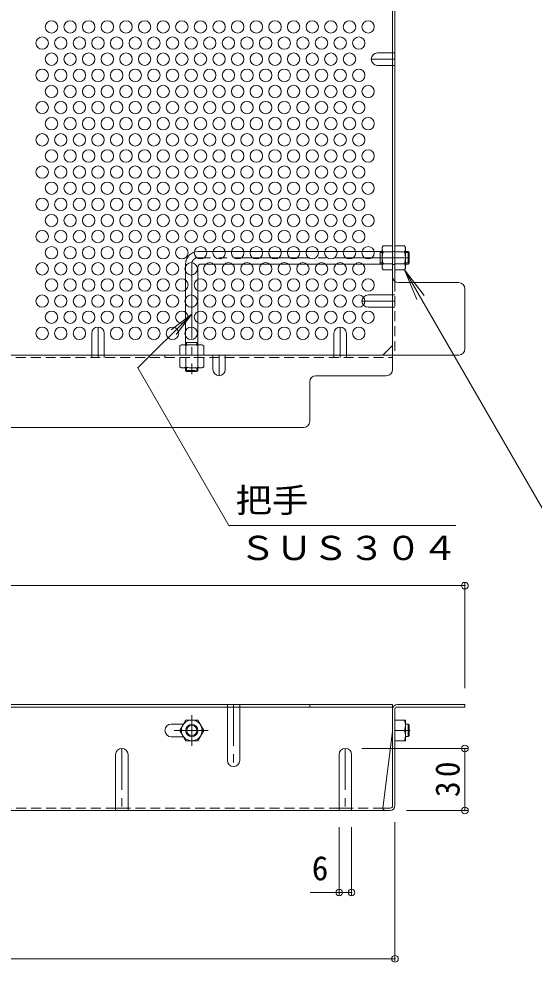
# Model space of a CAD drawing. Units: millimetres at full size, sheet at 1:4; details may follow other scales. Extents: x -928 to 1022, y -779 to 757.
# Drawn here: x 519.1 to 768.1, y -232.6 to 223.3 of the extents above; entities that cross this region are included whole.
import ezdxf
from ezdxf.enums import TextEntityAlignment as Align

# ---------------------------------------------------------------- set-up
doc = ezdxf.new("R2010")
doc.units = ezdxf.units.MM
doc.header["$LTSCALE"] = 4
doc.header["$PDMODE"] = 32
doc.header["$PDSIZE"] = 3.2
for name, pattern in [('CHAIN1', [8, 5, -1, 1, -1]), ('CHAIN2', [12, 9, -1, 1, -1]), ('DASHED1', [1.8, 1.2, -0.6])]:
    doc.linetypes.add(name, pattern=pattern)
for name, color, linetype, lineweight in [('A-1_躯体', 3, 'Continuous', 9), ('A-4_その他', 7, 'Continuous', 9), ('A-5_文字', 7, 'Continuous', 9), ('A-6_寸法', 2, 'Continuous', 9), ('A-7_ハッチ', 2, 'Continuous', 9), ('A-8_記号', 2, 'Continuous', 9), ('A-B_ﾊｯﾁ', 2, 'Continuous', 9), ('A-D_KIKI.NO', 2, 'CHAIN1', 9)]:
    doc.layers.add(name, color=color, linetype=linetype, lineweight=lineweight)
doc.styles.add('ＭＳ ゴシック', font='')
doc.styles.get('ＭＳ ゴシック').set_extended_font_data('MS Gothic')

msp = doc.modelspace()

# ---------------------------------------------------------------- linework, layer by layer
at = {"layer": 'A-1_躯体'}
for p, q in [((694.692, 110.812), (605.692, 110.812)), ((693.692, 104.812), (693.692, 110.812)), ((693.692, 110.312), (694.692, 110.312)), ((707.192, 110.812), (705.892, 110.812)), ((705.892, 110.312), (707.692, 110.312)), ((707.192, 104.812), (707.192, 110.812)), ((707.192, 110.812), (707.692, 110.312)), ((707.692, 105.312), (707.692, 110.312)), ((693.692, 105.312), (694.692, 105.312)), ((705.892, 105.312), (707.692, 105.312)), ((707.192, 104.812), (707.692, 105.312)), ((599.692, 104.812), (599.692, 65.812)), ((605.692, 103.312), (605.692, 65.812)), ((694.692, 104.812), (607.192, 104.812)), ((707.192, 104.812), (705.892, 104.812)), ((599.692, 66.812), (605.692, 66.812)), ((600.192, 66.812), (600.192, 65.812)), ((605.192, 66.812), (605.192, 65.812)), ((707.192, -123.595), (707.192, -117.595)), ((707.692, -123.095), (707.692, -118.095)), ((705.892, -123.595), (707.192, -123.595)), ((707.192, -123.595), (707.692, -123.095))]:
    msp.add_line(p, q, dxfattribs=at)
at = {"layer": 'A-1_躯体', "linetype": 'CHAIN2'}
for p, q in [((707.692, 107.812), (605.692, 107.812)), ((602.692, 104.812), (602.692, 51.579))]:
    msp.add_line(p, q, dxfattribs=at)
at = {"layer": 'A-1_躯体', "linetype": 'DASHED1'}
for p, q in [((599.692, 53.312), (599.692, 54.612)), ((599.692, 53.312), (605.692, 53.312)), ((599.692, 53.312), (600.192, 52.812)), ((600.192, 54.612), (600.192, 52.812)), ((600.192, 52.812), (605.192, 52.812)), ((605.192, 54.612), (605.192, 52.812)), ((605.692, 53.312), (605.192, 52.812)), ((605.692, 53.312), (605.692, 54.612))]:
    msp.add_line(p, q, dxfattribs=at)
at = {"layer": 'A-1_躯体'}
msp.add_lwpolyline([(705.892, -117.595), (707.192, -117.595), (707.692, -118.095)], dxfattribs=at)
for centre, radius in [((605.692, 104.812), 6), ((607.192, 103.312), 1.5)]:
    msp.add_arc(centre, radius, 90, 180, dxfattribs=at)
at = {"layer": 'A-1_躯体', "linetype": 'CHAIN2'}
msp.add_arc((605.692, 104.812), 3, 90, 180, dxfattribs=at)
at = {"layer": 'A-4_その他'}
for p, q in [((734.696, -49.427), (734.696, -100.095)), ((137.089, -50.627), (734.696, -50.627)), ((735.896, -129.295), (684.892, -129.295)), ((734.696, -159.295), (734.696, -129.295)), ((735.896, -159.295), (706.492, -159.295)), ((673.892, -200.146), (673.892, -167.295)), ((679.892, -200.146), (679.892, -167.295)), ((700.892, -232.166), (700.892, -164.895)), ((659.977, -198.946), (679.892, -198.946)), ((170.892, -230.966), (700.892, -230.966))]:
    msp.add_line(p, q, dxfattribs=at)
for p in [(734.696, -50.627), (734.696, -129.295), (734.696, -159.295), (673.892, -198.946), (679.892, -198.946), (700.892, -230.966)]:
    msp.add_point(p, dxfattribs=at)
at = {"layer": 'A-5_文字'}
for p, q in [((705.459, 102.062), (777.73, -23.118)), ((705.459, 102.062), (711.438, 87.626)), ((705.459, 102.062), (714.971, 89.665)), ((602.692, 80.627), (592.775, 73.018)), ((730.35, -21.503), (620.601, -21.503))]:
    msp.add_line(p, q, dxfattribs=at)
msp.add_lwpolyline([(620.601, -21.503), (576.664, 54.599), (602.692, 80.627), (595.083, 70.711)], dxfattribs=at)
at = {"layer": 'A-6_寸法'}
for centre in [(534.892, 219.393), (543.892, 219.393), (552.892, 219.393), (561.892, 219.393), (570.892, 219.393), (579.892, 219.393), (588.892, 219.393), (597.892, 219.393), (606.892, 219.393), (615.892, 219.393), (624.892, 219.393), (633.892, 219.393), (642.892, 219.393), (651.892, 219.393), (660.892, 219.393), (669.892, 219.393), (678.892, 219.393), (687.892, 219.393), (530.392, 211.599), (539.392, 211.599), (548.392, 211.599), (557.392, 211.599), (566.392, 211.599), (575.392, 211.599), (584.392, 211.599), (593.392, 211.599), (602.392, 211.599), (611.392, 211.599), (620.392, 211.599), (629.392, 211.599), (638.392, 211.599), (647.392, 211.599), (656.392, 211.599), (665.392, 211.599), (674.392, 211.599), (683.392, 211.599), (534.892, 203.805), (543.892, 203.805), (552.892, 203.805), (561.892, 203.805), (570.892, 203.805), (579.892, 203.805), (588.892, 203.805), (597.892, 203.805), (606.892, 203.805), (615.892, 203.805), (624.892, 203.805), (633.892, 203.805), (642.892, 203.805), (651.892, 203.805), (660.892, 203.805), (669.892, 203.805), (678.892, 203.805), (530.392, 196.011), (539.392, 196.011), (548.392, 196.011), (557.392, 196.011), (566.392, 196.011), (575.392, 196.011), (584.392, 196.011), (593.392, 196.011), (602.392, 196.011), (611.392, 196.011), (620.392, 196.011), (629.392, 196.011), (638.392, 196.011), (647.392, 196.011), (656.392, 196.011), (665.392, 196.011), (674.392, 196.011), (683.392, 196.011), (534.892, 188.216), (543.892, 188.216), (552.892, 188.216), (561.892, 188.216), (570.892, 188.216), (579.892, 188.216), (588.892, 188.216), (597.892, 188.216), (606.892, 188.216), (615.892, 188.216), (624.892, 188.216), (633.892, 188.216), (642.892, 188.216), (651.892, 188.216), (660.892, 188.216), (669.892, 188.216), (678.892, 188.216), (687.892, 188.216), (530.392, 180.422), (539.392, 180.422), (548.392, 180.422), (557.392, 180.422), (566.392, 180.422), (575.392, 180.422), (584.392, 180.422), (593.392, 180.422), (602.392, 180.422), (611.392, 180.422), (620.392, 180.422), (629.392, 180.422), (638.392, 180.422), (647.392, 180.422), (656.392, 180.422), (665.392, 180.422), (674.392, 180.422), (683.392, 180.422), (534.892, 172.628), (543.892, 172.628), (552.892, 172.628), (561.892, 172.628), (570.892, 172.628), (579.892, 172.628), (588.892, 172.628), (597.892, 172.628), (606.892, 172.628), (615.892, 172.628), (624.892, 172.628), (633.892, 172.628), (642.892, 172.628), (651.892, 172.628), (660.892, 172.628), (669.892, 172.628), (678.892, 172.628), (687.892, 172.628), (530.392, 164.834), (539.392, 164.834), (548.392, 164.834), (557.392, 164.834), (566.392, 164.834), (575.392, 164.834), (584.392, 164.834), (593.392, 164.834), (602.392, 164.834), (611.392, 164.834), (620.392, 164.834), (629.392, 164.834), (638.392, 164.834), (647.392, 164.834), (656.392, 164.834), (665.392, 164.834), (674.392, 164.834), (683.392, 164.834), (534.892, 157.039), (543.892, 157.039), (552.892, 157.039), (561.892, 157.039), (570.892, 157.039), (579.892, 157.039), (588.892, 157.039), (597.892, 157.039), (606.892, 157.039), (615.892, 157.039), (624.892, 157.039), (633.892, 157.039), (642.892, 157.039), (651.892, 157.039), (660.892, 157.039), (669.892, 157.039), (678.892, 157.039), (687.892, 157.039), (530.392, 149.245), (539.392, 149.245), (548.392, 149.245), (557.392, 149.245), (566.392, 149.245), (575.392, 149.245), (584.392, 149.245), (593.392, 149.245), (602.392, 149.245), (611.392, 149.245), (620.392, 149.245), (629.392, 149.245), (638.392, 149.245), (647.392, 149.245), (656.392, 149.245), (665.392, 149.245), (674.392, 149.245), (683.392, 149.245), (534.892, 141.451), (543.892, 141.451), (552.892, 141.451), (561.892, 141.451), (570.892, 141.451), (579.892, 141.451), (588.892, 141.451), (597.892, 141.451), (606.892, 141.451), (615.892, 141.451), (624.892, 141.451), (633.892, 141.451), (642.892, 141.451), (651.892, 141.451), (660.892, 141.451), (669.892, 141.451), (678.892, 141.451), (687.892, 141.451), (530.392, 133.657), (539.392, 133.657), (548.392, 133.657), (557.392, 133.657), (566.392, 133.657), (575.392, 133.657), (584.392, 133.657), (593.392, 133.657), (602.392, 133.657), (611.392, 133.657), (620.392, 133.657), (629.392, 133.657), (638.392, 133.657), (647.392, 133.657), (656.392, 133.657), (665.392, 133.657), (674.392, 133.657), (683.392, 133.657), (534.892, 125.863), (543.892, 125.863), (552.892, 125.863), (561.892, 125.863), (570.892, 125.863), (579.892, 125.863), (588.892, 125.863), (597.892, 125.863), (606.892, 125.863), (615.892, 125.863), (624.892, 125.863), (633.892, 125.863), (642.892, 125.863), (651.892, 125.863), (660.892, 125.863), (669.892, 125.863), (678.892, 125.863), (687.892, 125.863), (530.392, 118.068), (539.392, 118.068), (548.392, 118.068), (557.392, 118.068), (566.392, 118.068), (575.392, 118.068), (584.392, 118.068), (593.392, 118.068), (602.392, 118.068), (611.392, 118.068), (620.392, 118.068), (629.392, 118.068), (638.392, 118.068), (647.392, 118.068), (656.392, 118.068), (665.392, 118.068), (674.392, 118.068), (683.392, 118.068), (534.892, 110.274), (543.892, 110.274), (552.892, 110.274), (561.892, 110.274), (570.892, 110.274), (579.892, 110.274), (588.892, 110.274), (597.892, 110.274), (606.892, 110.274), (615.892, 110.274), (624.892, 110.274), (633.892, 110.274), (642.892, 110.274), (651.892, 110.274), (660.892, 110.274), (669.892, 110.274), (678.892, 110.274), (687.892, 110.274), (530.392, 102.48), (539.392, 102.48), (548.392, 102.48), (557.392, 102.48), (566.392, 102.48), (575.392, 102.48), (584.392, 102.48), (593.392, 102.48), (602.392, 102.48), (611.392, 102.48), (620.392, 102.48), (629.392, 102.48), (638.392, 102.48), (647.392, 102.48), (656.392, 102.48), (665.392, 102.48), (674.392, 102.48), (683.392, 102.48), (534.892, 94.686), (543.892, 94.686), (552.892, 94.686), (561.892, 94.686), (570.892, 94.686), (579.892, 94.686), (588.892, 94.686), (597.892, 94.686), (606.892, 94.686), (615.892, 94.686), (624.892, 94.686), (633.892, 94.686), (642.892, 94.686), (651.892, 94.686), (660.892, 94.686), (669.892, 94.686), (678.892, 94.686), (687.892, 94.686), (530.392, 86.891), (539.392, 86.891), (548.392, 86.891), (557.392, 86.891), (566.392, 86.891), (575.392, 86.891), (584.392, 86.891), (593.392, 86.891), (602.392, 86.891), (611.392, 86.891), (620.392, 86.891), (629.392, 86.891), (638.392, 86.891), (647.392, 86.891), (656.392, 86.891), (665.392, 86.891), (674.392, 86.891), (683.392, 86.891), (534.892, 79.097), (543.892, 79.097), (552.892, 79.097), (561.892, 79.097), (570.892, 79.097), (579.892, 79.097), (588.892, 79.097), (597.892, 79.097), (606.892, 79.097), (615.892, 79.097), (624.892, 79.097), (633.892, 79.097), (642.892, 79.097), (651.892, 79.097), (660.892, 79.097), (669.892, 79.097), (678.892, 79.097), (687.892, 79.097), (530.392, 71.303), (539.392, 71.303), (548.392, 71.303), (566.392, 71.303), (575.392, 71.303), (584.392, 71.303), (593.392, 71.303), (602.392, 71.303), (611.392, 71.303), (620.392, 71.303), (629.392, 71.303), (638.392, 71.303), (647.392, 71.303), (656.392, 71.303), (665.392, 71.303), (683.392, 71.303)]:
    msp.add_circle(centre, 3, dxfattribs=at)
at = {"layer": 'A-7_ハッチ'}
for p, q in [((699.692, 595.419), (699.692, 53.812)), ((700.892, 306.515), (700.892, 96.402)), ((702.692, 95.813), (731.696, 95.813)), ((734.696, 92.813), (734.696, 63.812)), ((699.692, 65.424), (695.08, 60.812)), ((172.092, 60.812), (700.892, 60.812)), ((700.892, 60.812), (699.692, 60.812)), ((731.696, 60.812), (700.892, 60.812)), ((696.692, 50.812), (662.691, 50.812)), ((659.691, 47.812), (659.691, 28.812)), ((215.093, 25.812), (656.691, 25.812)), ((699.692, -108.095), (435.892, -108.095)), ((699.692, -109.295), (435.892, -109.295)), ((659.691, -108.095), (659.691, -109.295)), ((699.692, -157.095), (699.692, -108.095)), ((701.892, -109.295), (734.696, -109.295)), ((702.092, -108.095), (734.696, -108.095)), ((734.696, -108.095), (734.696, -109.295)), ((700.892, -156.895), (700.892, -110.295)), ((699.692, -121.095), (695.08, -158.095)), ((698.492, -159.295), (435.892, -159.295)), ((698.692, -158.095), (695.08, -158.095))]:
    msp.add_line(p, q, dxfattribs=at)
at = {"layer": 'A-7_ハッチ', "linetype": 'DASHED1'}
for p, q in [((699.692, 206.805), (700.892, 206.805)), ((699.692, 200.805), (700.892, 200.805)), ((700.892, 110.815), (699.692, 110.815)), ((700.892, 104.615), (699.692, 104.615)), ((700.892, 96.413), (700.892, 96.402)), ((700.892, 96.402), (700.892, 60.812)), ((699.692, 89.891), (700.892, 89.891)), ((699.692, 83.891), (700.892, 83.891)), ((172.092, 59.612), (699.692, 59.612)), ((554.392, 60.812), (554.392, 59.612)), ((560.392, 60.812), (560.392, 59.612)), ((589.692, 60.812), (589.692, 59.612)), ((589.692, 60.812), (589.692, 59.612)), ((605.692, 60.812), (605.692, 59.612)), ((605.692, 60.812), (605.692, 59.612)), ((671.392, 60.812), (671.392, 59.612)), ((677.392, 60.812), (677.392, 59.612)), ((565.892, -158.095), (438.892, -158.095)), ((673.892, -158.095), (571.892, -158.095)), ((695.08, -158.095), (679.892, -158.095))]:
    msp.add_line(p, q, dxfattribs=at)
at = {"layer": 'A-7_ハッチ'}
for centre, radius, start, end in [((702.692, 98.813), 3, 180, 270), ((731.696, 92.813), 3, 0, 90), ((731.696, 63.812), 3, 270, 0), ((662.691, 47.812), 3, 90, 180), ((696.692, 53.812), 3, 270, 0), ((656.691, 28.812), 3, 270, 0), ((702.092, -110.495), 2.4, 90, 180), ((701.892, -110.295), 1, 90, 180), ((696.28, -158.095), 1.2, 180, 270), ((698.492, -156.895), 2.4, 270, 0), ((698.692, -157.095), 1, 270, 0)]:
    msp.add_arc(centre, radius, start, end, dxfattribs=at)
at = {"layer": 'A-8_記号'}
for p, q in [((692.392, 206.805), (699.692, 206.805)), ((692.392, 200.805), (699.692, 200.805)), ((687.892, 89.891), (699.692, 89.891)), ((687.892, 83.891), (699.692, 83.891)), ((554.392, 71.303), (554.392, 60.812)), ((560.392, 71.303), (560.392, 60.812)), ((671.392, 71.303), (671.392, 60.812)), ((677.392, 71.303), (677.392, 60.812)), ((612.892, 53.812), (612.892, 60.812)), ((618.892, 53.812), (618.892, 60.812)), ((619.892, -135.095), (619.892, -109.295)), ((625.892, -135.095), (625.892, -109.295)), ((592.792, -117.495), (598.732, -117.495)), ((598.732, -123.695), (592.792, -123.695)), ((565.892, -132.295), (565.892, -159.295)), ((571.892, -132.295), (571.892, -158.095)), ((673.892, -132.295), (673.892, -158.095)), ((679.892, -132.295), (679.892, -158.095)), ((565.892, -158.095), (565.892, -159.295)), ((565.892, -158.095), (571.892, -158.095)), ((571.892, -158.095), (571.892, -159.295)), ((673.892, -158.095), (673.892, -159.295)), ((673.892, -158.095), (679.892, -158.095)), ((679.892, -158.095), (679.892, -159.295))]:
    msp.add_line(p, q, dxfattribs=at)
at = {"layer": 'A-8_記号', "linetype": 'CHAIN1'}
for p, q in [((689.392, 203.805), (700.892, 203.805)), ((684.892, 86.891), (700.892, 86.891)), ((557.392, 74.303), (557.392, 59.612)), ((674.392, 74.303), (674.392, 59.612)), ((615.892, 60.812), (615.892, 50.812)), ((622.892, -108.095), (622.892, -138.095)), ((568.892, -129.295), (568.892, -159.295)), ((676.892, -129.295), (676.892, -159.295))]:
    msp.add_line(p, q, dxfattribs=at)
at = {"layer": 'A-8_記号', "linetype": 'DASHED1'}
for p, q in [((619.892, -109.295), (619.892, -108.095)), ((625.892, -109.295), (625.892, -108.095))]:
    msp.add_line(p, q, dxfattribs=at)
at = {"layer": 'A-8_記号'}
for centre, radius, start, end in [((692.392, 203.805), 3, 90, 270), ((687.892, 86.891), 3, 90, 270), ((557.392, 71.303), 3, 360, 180), ((674.392, 71.303), 3, 360, 180), ((615.892, 53.812), 3, 180, 0), ((592.792, -120.595), 3.1, 90, 270), ((568.892, -132.295), 3, 0, 180), ((676.892, -132.295), 3, 0, 180), ((622.892, -135.095), 3, 180, 0)]:
    msp.add_arc(centre, radius, start, end, dxfattribs=at)
at = {"layer": 'A-B_ﾊｯﾁ'}
for p, q in [((694.692, 112.812), (695.125, 113.562)), ((694.692, 102.812), (694.692, 112.812)), ((699.692, 113.562), (695.125, 113.562)), ((695.125, 110.675), (699.692, 110.675)), ((699.692, 102.062), (699.692, 113.562)), ((700.892, 102.062), (700.892, 113.562)), ((700.892, 113.562), (705.459, 113.562)), ((705.459, 110.675), (700.892, 110.675)), ((705.892, 112.812), (705.459, 113.562)), ((705.892, 102.812), (705.892, 112.812)), ((695.125, 104.949), (699.692, 104.949)), ((705.459, 104.949), (700.892, 104.949)), ((694.692, 102.812), (695.125, 102.062)), ((699.692, 102.062), (695.125, 102.062)), ((700.892, 102.062), (705.459, 102.062)), ((705.892, 102.812), (705.459, 102.062)), ((597.692, 65.812), (596.942, 65.379)), ((596.942, 60.812), (596.942, 65.379)), ((597.692, 65.812), (607.692, 65.812)), ((599.829, 65.379), (599.829, 60.812)), ((605.555, 65.379), (605.555, 60.812)), ((607.692, 65.812), (608.442, 65.379)), ((608.442, 60.812), (608.442, 65.379)), ((596.942, 60.812), (608.442, 60.812)), ((596.942, -120.595), (599.829, -115.595)), ((599.829, -115.595), (605.555, -115.595)), ((608.442, -120.595), (605.555, -115.595)), ((700.892, -125.595), (700.892, -115.595)), ((700.892, -115.595), (705.892, -115.595)), ((705.892, -125.595), (705.892, -115.595)), ((608.442, -120.595), (605.555, -125.595)), ((700.892, -120.595), (705.459, -120.595)), ((700.892, -125.595), (705.892, -125.595))]:
    msp.add_line(p, q, dxfattribs=at)
at = {"layer": 'A-B_ﾊｯﾁ', "linetype": 'DASHED1'}
for p, q in [((608.442, 59.612), (596.942, 59.612)), ((596.942, 59.612), (596.942, 55.045)), ((599.829, 55.045), (599.829, 59.612)), ((605.555, 55.045), (605.555, 59.612)), ((608.442, 59.612), (608.442, 55.045)), ((597.692, 54.612), (596.942, 55.045)), ((607.692, 54.612), (608.442, 55.045)), ((607.692, 54.612), (597.692, 54.612))]:
    msp.add_line(p, q, dxfattribs=at)
at = {"layer": 'A-B_ﾊｯﾁ'}
msp.add_lwpolyline([(596.942, -120.595), (599.829, -125.595), (605.555, -125.595)], dxfattribs=at)
for radius in [5, 3, 2.458]:
    msp.add_circle((602.692, -120.595), radius, dxfattribs=at)
for centre, radius, start, end in [((697.974, 111.917), 3.29, 149.99998, 176.07924), ((697.427, 112.152), 2.735, 180.2103, 212.68507), ((704.375, 107.812), 9.683, 162.79973, 197.20026), ((702.61, 111.917), 3.29, 3.92076, 30.00002), ((703.157, 112.152), 2.735, 327.31493, 359.7897), ((696.21, 107.812), 9.683, 342.79974, 17.20027), ((697.427, 103.472), 2.735, 147.31491, 179.78969), ((703.157, 103.472), 2.735, 0.21031, 32.68509), ((697.974, 103.707), 3.29, 183.92075, 210), ((702.61, 103.707), 3.29, 330, 356.07925), ((598.587, 62.53), 3.29, 93.92075, 120), ((598.352, 63.077), 2.735, 57.31491, 89.78969), ((602.692, 56.129), 9.683, 72.79973, 107.20026), ((607.032, 63.077), 2.735, 90.2103, 122.68507), ((606.797, 62.53), 3.29, 59.99998, 86.07924), ((698.459, -118.095), 7.433, 340.34633, 19.65366), ((698.459, -123.095), 7.433, 340.34633, 19.65366)]:
    msp.add_arc(centre, radius, start, end, dxfattribs=at)
at = {"layer": 'A-B_ﾊｯﾁ', "linetype": 'DASHED1'}
for centre, radius, start, end in [((598.587, 57.894), 3.29, 239.99998, 266.07924), ((598.352, 57.347), 2.735, 270.2103, 302.68507), ((602.692, 64.294), 9.683, 252.79973, 287.20026), ((607.032, 57.347), 2.735, 237.31491, 269.78969), ((606.797, 57.894), 3.29, 273.92075, 300)]:
    msp.add_arc(centre, radius, start, end, dxfattribs=at)
at = {"layer": 'A-D_KIKI.NO'}
for p, q in [((602.692, -113.225), (602.692, -127.985)), ((594.164, -120.595), (610.672, -120.595)), ((708.179, -120.595), (705.517, -120.595))]:
    msp.add_line(p, q, dxfattribs=at)

# ---------------------------------------------------------------- texts
at = {"layer": 'A-4_その他', "color": 2, "style": 'ＭＳ ゴシック'}
msp.add_text('6', height=11.73, dxfattribs=at).set_placement((660.716, -196.546), align=Align.BOTTOM_LEFT)
at = {"layer": 'A-4_その他', "color": 2, "insert": (732.296, -152.795), "char_height": 11.73, "attachment_point": 7, "rotation": 90, "style": 'ＭＳ ゴシック'}
msp.add_mtext('\\T1.27;\\W0.95;30', dxfattribs=at)
at = {"layer": 'A-5_文字', "color": 2, "style": 'ＭＳ ゴシック', "width": 1.1}
for s, p in [('把手', (623.851, -18.769)), ('ＳＵＳ３０４', (625.726, -41.782))]:
    msp.add_text(s, height=11.73, dxfattribs=at).set_placement(p, align=Align.BOTTOM_LEFT)

doc.saveas('drawing.dxf')
